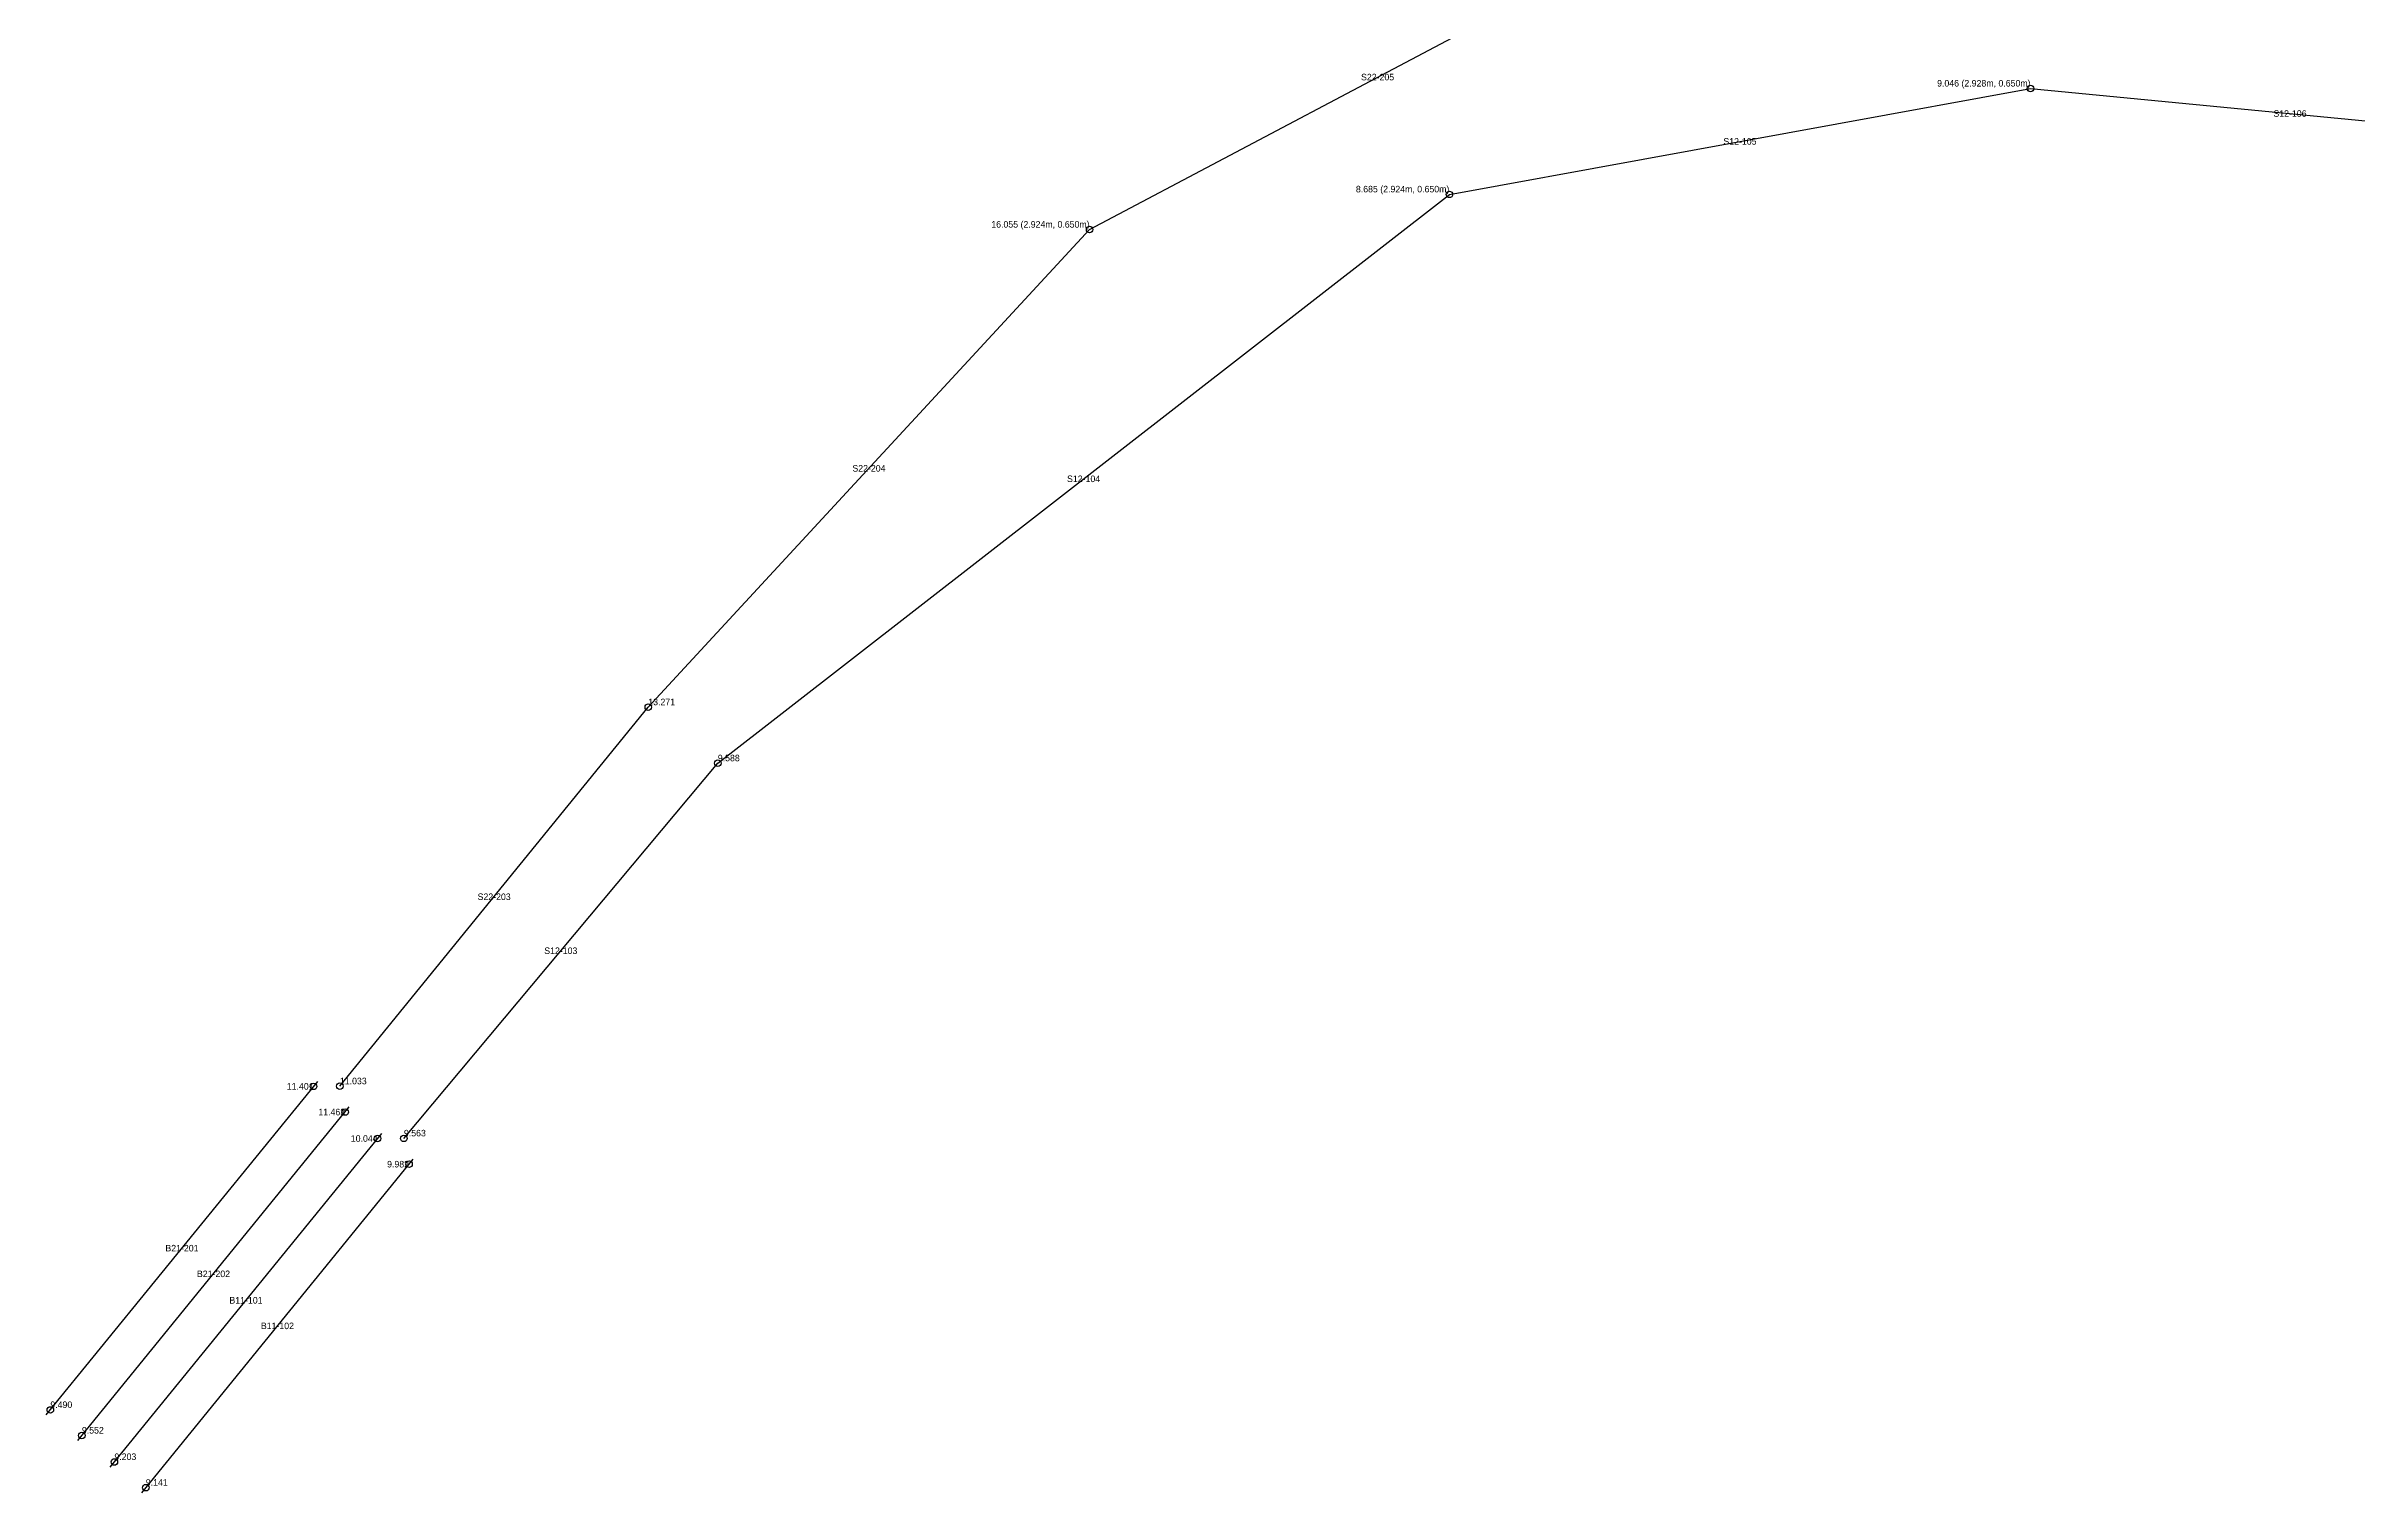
# Model space of a CAD drawing. Header units: metres. Extents: x 570913 to 571398, y 785547 to 785814.
# Drawn here: x 570913 to 571089.5, y 785546.8 to 785657.2 of the extents above; entities that cross this region are included whole.
import ezdxf
from ezdxf.enums import TextEntityAlignment as Align

# ---------------------------------------------------------------- set-up
doc = ezdxf.new("R2010")
doc.units = ezdxf.units.M
for name, color, linetype in [('B11', 1, 'Continuous'), ('B21', 4, 'Continuous'), ('S12', 10, 'Continuous'), ('S22', 11, 'Continuous')]:
    doc.layers.add(name, color=color, linetype=linetype)

msp = doc.modelspace()

# ---------------------------------------------------------------- linework, layer by layer
at = {"layer": 'B11'}
for p, q in [((570917.9, 785548.73, 12.13), (570938.64, 785574.2, 13)), ((570920.31, 785546.77, 12.07), (570941.04, 785572.24, 12.94))]:
    msp.add_line(p, q, dxfattribs=at)
for centre in [(570938.32, 785573.81, 12.99), (570940.72, 785571.85, 12.93), (570918.22, 785549.12, 12.15), (570920.62, 785547.16, 12.09)]:
    msp.add_circle(centre, 0.25, dxfattribs=at)
at = {"layer": 'B21'}
for p, q in [((570913.02, 785552.71, 12.41), (570933.75, 785578.17, 14.38)), ((570915.42, 785550.75, 12.47), (570936.15, 785576.22, 14.44))]:
    msp.add_line(p, q, dxfattribs=at)
for centre in [(570933.43, 785577.79, 14.35), (570935.84, 785575.83, 14.41), (570913.33, 785553.09, 12.44), (570915.74, 785551.14, 12.5)]:
    msp.add_circle(centre, 0.25, dxfattribs=at)
at = {"layer": 'S12'}
for p, q in [((571020.16, 785645.87, 12.26), (571064.54, 785653.95, 12.62)), ((571064.54, 785653.95, 12.62), (571104.17, 785650.14, 13.66)), ((570964.3, 785602.45, 13.01), (571020.16, 785645.87, 12.26)), ((570940.33, 785573.82, 12.98), (570964.3, 785602.45, 13.01))]:
    msp.add_line(p, q, dxfattribs=at)
for centre in [(571064.54, 785653.95, 12.62), (571020.16, 785645.87, 12.26), (570964.3, 785602.45, 13.01), (570940.33, 785573.82, 12.98)]:
    msp.add_circle(centre, 0.25, dxfattribs=at)
at = {"layer": 'S22'}
for p, q in [((570992.69, 785643.18, 19.63), (571036.68, 785666.45, 22.02)), ((570958.99, 785606.73, 16.69), (570992.69, 785643.18, 19.63)), ((570935.44, 785577.8, 14.45), (570958.99, 785606.73, 16.69))]:
    msp.add_line(p, q, dxfattribs=at)
for centre in [(570992.69, 785643.18, 19.63), (570958.99, 785606.73, 16.69), (570935.44, 785577.8, 14.45)]:
    msp.add_circle(centre, 0.25, dxfattribs=at)

# ---------------------------------------------------------------- texts
for s, p in [('9.046 (2.928m, 0.650m)', (571064.54, 785653.95, 12.62)), ('8.685 (2.924m, 0.650m)', (571020.16, 785645.87, 12.26)), ('16.055 (2.924m, 0.650m)', (570992.69, 785643.18, 19.63))]:
    msp.add_text(s, height=0.5).set_placement(p, align=Align.BOTTOM_RIGHT)
for s, p in [('13.271', (570958.99, 785606.73, 16.69)), ('9.588', (570964.3, 785602.45, 13.01)), ('11.033', (570935.44, 785577.8, 14.45)), ('9.563', (570940.33, 785573.82, 12.98)), ('9.490', (570913.33, 785553.09, 12.44)), ('9.552', (570915.74, 785551.14, 12.5)), ('9.203', (570918.22, 785549.12, 12.15)), ('9.141', (570920.62, 785547.16, 12.09))]:
    msp.add_text(s, height=0.5).set_placement(p, align=Align.BOTTOM_LEFT)
for s, p in [('11.401', (570933.43, 785577.79, 14.35)), ('11.463', (570935.84, 785575.83, 14.41)), ('10.044', (570938.32, 785573.81, 12.99)), ('9.982', (570940.72, 785571.85, 12.93))]:
    msp.add_text(s, height=0.5).set_placement(p, align=Align.MIDDLE_RIGHT)
at = {"layer": 'B11'}
for s, p in [('B11-101', (570928.27, 785561.46, 12.57)), ('B11-102', (570930.67, 785559.51, 12.51))]:
    msp.add_text(s, height=0.5, dxfattribs=at).set_placement(p, align=Align.MIDDLE_CENTER)
at = {"layer": 'B21'}
for s, p in [('B21-201', (570923.38, 785565.44, 13.39)), ('B21-202', (570925.79, 785563.48, 13.45))]:
    msp.add_text(s, height=0.5, dxfattribs=at).set_placement(p, align=Align.MIDDLE_CENTER)
at = {"layer": 'S12'}
for s, p in [('S12-106', (571084.35, 785652.04, 13.14)), ('S12-105', (571042.35, 785649.91, 12.44)), ('S12-104', (570992.23, 785624.16, 12.63)), ('S12-103', (570952.31, 785588.14, 13))]:
    msp.add_text(s, height=0.5, dxfattribs=at).set_placement(p, align=Align.MIDDLE_CENTER)
at = {"layer": 'S22'}
for s, p in [('S22-205', (571014.68, 785654.82, 20.82)), ('S22-204', (570975.84, 785624.96, 18.16)), ('S22-203', (570947.22, 785592.26, 15.57))]:
    msp.add_text(s, height=0.5, dxfattribs=at).set_placement(p, align=Align.MIDDLE_CENTER)

doc.saveas('drawing.dxf')
